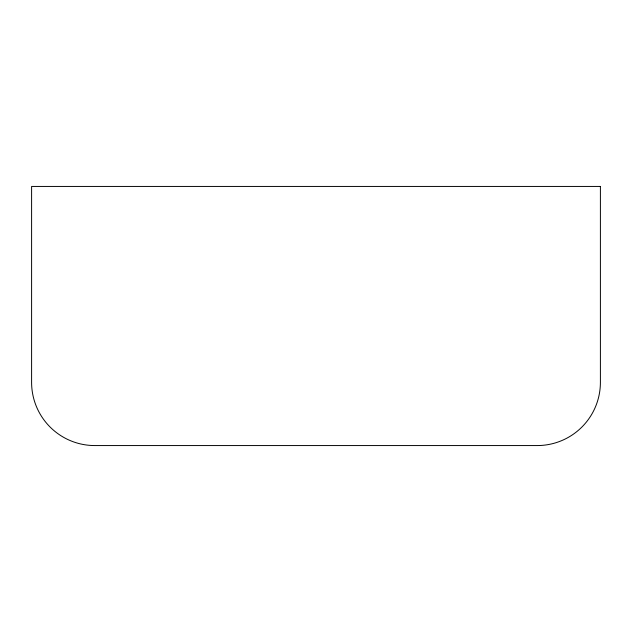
<?xml version="1.0" encoding="UTF-8"?>
<svg xmlns="http://www.w3.org/2000/svg" width="632" height="632" viewBox="0 0 632 632"><rect width="100%" height="100%" fill="white"/><g stroke="black" fill="none" stroke-linecap="round" stroke-linejoin="round"><path stroke-width="0.95" d="M600.4 186.44L31.6 186.44L31.6 382.36A63.2 63.2 0 0 0 94.8 445.56L537.2 445.56A63.2 63.2 0 0 0 600.4 382.36L600.4 186.44"/></g></svg>
